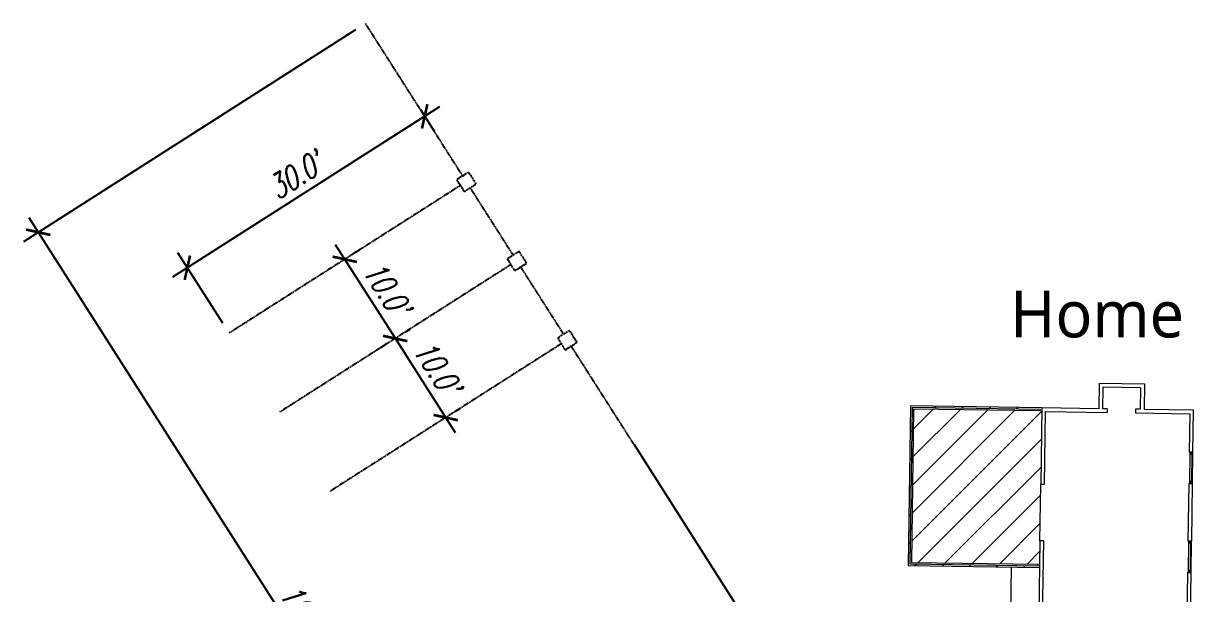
# Model space of a CAD drawing. Extents: x -13328 to 38686, y -130 to 7853.
# Drawn here: x -9128 to -7631, y 3856 to 4585 of the extents above; entities that cross this region are included whole.
import ezdxf

# ---------------------------------------------------------------- set-up
doc = ezdxf.new("R2010")
doc.units = 0
doc.header["$LTSCALE"] = 1.5
doc.header["$MEASUREMENT"] = 0
doc.linetypes.add('CONTINOUS', pattern=[0])
doc.linetypes.add('PHANTOM', pattern=[2.5, 1.25, -0.25, 0.25, -0.25, 0.25, -0.25])
doc.layers.get('0').update_dxf_attribs({"color": 8})
doc.layers.get('DEFPOINTS').update_dxf_attribs({"color": 11})
for name, color, linetype in [('A-Deck-Edge', 2, 'Continuous'), ('A-Deck-Guardrail', 1, 'Continuous'), ('A-WALL-ext-exs', 2, 'Continuous'), ('A-Window-exs', 43, 'Continuous'), ('C-Septic-exs', 2, 'PHANTOM'), ('Layer1', 1, 'Continuous'), ('TEXT9', 9, 'Continuous')]:
    doc.layers.add(name, color=color, linetype=linetype)
doc.styles.add('LUCIDA', font='l_10646.ttf')
doc.styles.add('ROMANS', font='ROMANS.shx', dxfattribs={"width": 0.7, "oblique": 15})
doc.dimstyles.new('Dim240.0', dxfattribs={"dimscale": 240, "dimtxt": 0.125, "dimasz": 0.09375, "dimexe": 0.09375, "dimexo": 0.0625, "dimgap": 0.03125, "dimtad": 1, "dimdec": 1, "dimlfac": 0.083333, "dimzin": 0, "dimdsep": 46, "dimtxsty": 'ROMANS', "dimblk1": 'ARCHTICK', "dimblk2": 'ARCHTICK', "dimsah": 1, "dimcen": 0.09375, "dimdle": 0.09375, "dimclrd": 256, "dimclre": 256, "dimclrt": 3, "dimadec": 4, "dimazin": 0, "dimtfac": 1, "dimtdec": 1, "dimtmove": 0, "dimatfit": 3, "dimldrblk": 'ARCHTICK', "dimfxl": 1, "dimtolj": 1, "dimtzin": 0, "dimarcsym": 0})

# ---------------------------------------------------------------- blocks, each defined once
blk = doc.blocks.new('_ARCHTICK')
at = {"color": 0, "linetype": 'ByBlock', "const_width": 0.15}
blk.add_lwpolyline([(-0.5, -0.5), (0.5, 0.5)], dxfattribs=at)
blk = doc.blocks.new('*D140')
at = {"layer": 'DEFPOINTS', "color": 0, "transparency": 16777216}
for p in [(-8628, 4487.5), (-8918, 4272.6), (-8864.6, 4189)]:
    blk.add_point(p, dxfattribs=at)
at = {"layer": 'Layer1', "lineweight": -2, "transparency": 16777216}
for p, q in [((-8595.5, 4478.3), (-8936.9, 4260.5)), ((-8620, 4474.9), (-8602.4, 4447.3)), ((-8872.7, 4201.7), (-8930.1, 4291.6))]:
    blk.add_line(p, q, dxfattribs=at)
at = {"layer": 'Layer1', "lineweight": -2, "transparency": 16777216, "xscale": 22.5, "yscale": 22.5, "zscale": 22.5}
for p, rotation in [((-8614.5, 4466.2), 32.53543597777967), ((-8918, 4272.6), 212.5354359777797)]:
    blk.add_blockref('_ARCHTICK', p, dxfattribs=dict(at, rotation=rotation))
at = {"layer": 'Layer1', "color": 3, "transparency": 16777216, "insert": (-8779.9, 4390.8), "char_height": 30, "attachment_point": 5, "rotation": 32.5354, "style": 'ROMANS'}
blk.add_mtext("\\A1;30.0'", dxfattribs=at)
blk = doc.blocks.new('*D141')
at = {"layer": 'DEFPOINTS', "color": 0, "transparency": 16777216}
for p in [(-8690.2, 4585), (-8065.1, 3560.4), (-8463.3, 3306.4)]:
    blk.add_point(p, dxfattribs=at)
at = {"layer": 'Layer1', "lineweight": -2, "transparency": 16777216}
for p, q in [((-8702.9, 4576.9), (-9127.6, 4305.9)), ((-9120.8, 4337), (-8451.2, 3287.4)), ((-8077.7, 3552.3), (-8482.3, 3294.3))]:
    blk.add_line(p, q, dxfattribs=at)
at = {"layer": 'Layer1', "lineweight": -2, "transparency": 16777216, "xscale": 22.5, "yscale": 22.5, "zscale": 22.5}
for p, rotation in [((-9108.7, 4318), 122.5354359777797), ((-8463.3, 3306.4), 302.5354359777796)]:
    blk.add_blockref('_ARCHTICK', p, dxfattribs=dict(at, rotation=rotation))
at = {"layer": 'Layer1', "color": 3, "transparency": 16777216, "insert": (-8764.6, 3825.8), "char_height": 30, "attachment_point": 5, "rotation": 302.5354, "style": 'ROMANS'}
blk.add_mtext("\\A1;100.0'", dxfattribs=at)
blk = doc.blocks.new('*D142')
at = {"layer": 'DEFPOINTS', "color": 0, "transparency": 16777216}
for p in [(-8716.7, 4283.4), (-8652.2, 4182.2), (-8652.2, 4182.2)]:
    blk.add_point(p, dxfattribs=at)
at = {"layer": 'Layer1', "lineweight": -2, "transparency": 16777216}
for p, q in [((-8728.8, 4302.4), (-8640.1, 4163.3)), ((-8704.1, 4291.5), (-8697.8, 4295.5)), ((-8639.6, 4190.3), (-8633.2, 4194.3))]:
    blk.add_line(p, q, dxfattribs=at)
at = {"layer": 'Layer1', "lineweight": -2, "transparency": 16777216, "xscale": 22.5, "yscale": 22.5, "zscale": 22.5}
for p, rotation in [((-8716.7, 4283.4), 122.5354359777797), ((-8652.2, 4182.2), 302.5354359777796)]:
    blk.add_blockref('_ARCHTICK', p, dxfattribs=dict(at, rotation=rotation))
at = {"layer": 'Layer1', "color": 3, "transparency": 16777216, "insert": (-8663.1, 4246.4), "char_height": 30, "attachment_point": 5, "rotation": 302.5354, "style": 'ROMANS'}
blk.add_mtext("\\A1;10.0'", dxfattribs=at)
blk = doc.blocks.new('*D143')
at = {"layer": 'DEFPOINTS', "color": 0, "transparency": 16777216}
for p in [(-8652.2, 4182.2), (-8587.7, 4081.1), (-8587.7, 4081.1)]:
    blk.add_point(p, dxfattribs=at)
at = {"layer": 'Layer1', "lineweight": -2, "transparency": 16777216}
for p, q in [((-8664.3, 4201.2), (-8575.6, 4062.1)), ((-8664.9, 4174.2), (-8671.2, 4170.1)), ((-8575, 4089.1), (-8568.7, 4093.2))]:
    blk.add_line(p, q, dxfattribs=at)
at = {"layer": 'Layer1', "lineweight": -2, "transparency": 16777216, "xscale": 22.5, "yscale": 22.5, "zscale": 22.5}
for p, rotation in [((-8652.2, 4182.2), 122.5354359777797), ((-8587.7, 4081.1), 302.5354359777796)]:
    blk.add_blockref('_ARCHTICK', p, dxfattribs=dict(at, rotation=rotation))
at = {"layer": 'Layer1', "color": 3, "transparency": 16777216, "insert": (-8598.6, 4145.3), "char_height": 30, "attachment_point": 5, "rotation": 302.5354, "style": 'ROMANS'}
blk.add_mtext("\\A1;10.0'", dxfattribs=at)

msp = doc.modelspace()

# ---------------------------------------------------------------- hatches: boundary and pattern name
at = {"layer": 'A-WALL-ext-exs', "lineweight": 9}
h = msp.add_hatch(dxfattribs=at)
h.set_pattern_fill('ANSI31', color=256, scale=200)
h.paths.add_polyline_path([(-7825.2237, 4093.4501), (-7993.206, 4095.8883), (-7996.1668, 3891.9098), (-7828.1844, 3889.4716), (-7827.6892, 3923.593), (-7826.6442, 3995.5854)])
h.paths.add_polyline_path([(-7989.2645, 4091.8307), (-7992.1091, 3895.8514), (-7830.1262, 3893.5002), (-7830.1552, 3891.5004), (-7994.1379, 3893.8806), (-7991.2353, 4093.8595), (-7827.2526, 4091.4794), (-7827.2816, 4089.4796)], flags=16)

# ---------------------------------------------------------------- linework, layer by layer
at = {"layer": 'A-Deck-Edge', "lineweight": 9}
for p, q in [((-7993.206, 4095.8883), (-7996.1668, 3891.9098)), ((-7825.2237, 4093.4501), (-7993.206, 4095.8883)), ((-7996.1668, 3891.9098), (-7828.1844, 3889.4716))]:
    msp.add_line(p, q, dxfattribs=at)
at = {"layer": 'A-Deck-Guardrail', "lineweight": 9}
for p, q in [((-7991.2353, 4093.8595), (-7994.1379, 3893.8806)), ((-7989.2645, 4091.8307), (-7992.1091, 3895.8514)), ((-7827.2526, 4091.4794), (-7991.2353, 4093.8595)), ((-7827.2816, 4089.4796), (-7989.2645, 4091.8307)), ((-7827.2526, 4091.4794), (-7827.2816, 4089.4796)), ((-7827.6892, 3923.593), (-7826.6442, 3995.5854)), ((-7994.1379, 3893.8806), (-7830.1552, 3891.5004)), ((-7992.1091, 3895.8514), (-7830.1262, 3893.5002)), ((-7830.1552, 3891.5004), (-7830.1262, 3893.5002))]:
    msp.add_line(p, q, dxfattribs=at)
at = {"layer": 'A-WALL-ext-exs', "lineweight": 9}
for p, q in [((-7752.0097, 4124.8909), (-7752.4814, 4092.3943)), ((-7752.0097, 4124.8909), (-7694.0158, 4124.0491)), ((-7747.4819, 4092.3217), (-7747.0828, 4119.8188)), ((-7699.0879, 4119.1222), (-7747.0828, 4119.8188)), ((-7699.0879, 4119.1222), (-7699.487, 4091.6251)), ((-7694.0158, 4124.0491), (-7694.4875, 4091.5525)), ((-7825.2237, 4093.4501), (-7826.6442, 3995.5854)), ((-7752.4814, 4092.3943), (-7825.2237, 4093.4501)), ((-7821.8947, 3995.5165), (-7820.5432, 4088.6317)), ((-7820.5432, 4088.6317), (-7741.6954, 4087.4872)), ((-7741.6265, 4092.2367), (-7747.4819, 4092.3217)), ((-7741.6265, 4092.2367), (-7741.6954, 4087.4872)), ((-7705.3425, 4091.7101), (-7705.4114, 4086.9606)), ((-7705.4114, 4086.9606), (-7636.0626, 4085.954)), ((-7699.487, 4091.6251), (-7705.3425, 4091.7101)), ((-7631.2442, 4090.6346), (-7694.4875, 4091.5525)), ((-7636.0626, 4085.954), (-7636.7738, 4036.9591)), ((-7632.0243, 4036.8902), (-7631.2442, 4090.6346)), ((-7632.0243, 4036.8902), (-7636.7738, 4036.9591)), ((-7821.8947, 3995.5165), (-7826.6442, 3995.5854)), ((-7637.3543, 3996.9634), (-7638.4283, 3922.9712)), ((-7637.3543, 3996.9634), (-7632.6048, 3996.8944)), ((-7633.6788, 3922.9022), (-7632.6048, 3996.8944)), ((-7827.6892, 3923.593), (-7829.0407, 3830.4778)), ((-7822.9397, 3923.5241), (-7827.6892, 3923.593)), ((-7824.3602, 3825.6594), (-7822.9397, 3923.5241)), ((-7633.6788, 3922.9022), (-7638.4283, 3922.9712)), ((-7639.0088, 3882.9754), (-7639.8796, 3822.9817)), ((-7639.0088, 3882.9754), (-7634.2593, 3882.9064)), ((-7635.0612, 3827.6623), (-7634.2593, 3882.9064))]:
    msp.add_line(p, q, dxfattribs=at)
at = {"layer": 'A-Window-exs', "color": 8, "lineweight": 9}
for p, q in [((-7636.042, 4035.6984), (-7636.5862, 3998.2023)), ((-7632.5677, 4033.8978), (-7633.0612, 3999.9014)), ((-7637.6965, 3921.7104), (-7638.2407, 3884.2144)), ((-7634.2223, 3919.9098), (-7634.7157, 3885.9134))]:
    msp.add_line(p, q, dxfattribs=at)
at = {"layer": 'A-Window-exs', "lineweight": 9}
for p, q in [((-7636.0238, 4036.9483), (-7636.042, 4035.6984)), ((-7632.5424, 4035.6476), (-7636.042, 4035.6984)), ((-7634.2922, 4035.673), (-7634.3176, 4033.9232)), ((-7632.5677, 4033.8978), (-7634.3176, 4033.9232)), ((-7633.4427, 4033.9105), (-7633.9361, 3999.9141)), ((-7632.5242, 4036.8975), (-7632.5677, 4033.8978)), ((-7636.5862, 3998.2023), (-7636.6044, 3996.9525)), ((-7633.0866, 3998.1515), (-7636.5862, 3998.2023)), ((-7634.8364, 3998.1769), (-7634.811, 3999.9268)), ((-7633.0612, 3999.9014), (-7634.811, 3999.9268)), ((-7633.0612, 3999.9014), (-7633.1047, 3996.9017)), ((-7637.6784, 3922.9603), (-7637.6965, 3921.7104)), ((-7634.1969, 3921.6596), (-7637.6965, 3921.7104)), ((-7635.9467, 3921.685), (-7635.9721, 3919.9352)), ((-7634.1787, 3922.9095), (-7634.2223, 3919.9098)), ((-7634.2223, 3919.9098), (-7635.9721, 3919.9352)), ((-7635.0972, 3919.9225), (-7635.5906, 3885.9261)), ((-7638.2407, 3884.2144), (-7638.2589, 3882.9645)), ((-7634.7411, 3884.1636), (-7638.2407, 3884.2144)), ((-7636.4909, 3884.189), (-7636.4655, 3885.9388)), ((-7634.7157, 3885.9134), (-7636.4655, 3885.9388)), ((-7634.7157, 3885.9134), (-7634.7592, 3882.9137))]:
    msp.add_line(p, q, dxfattribs=at)
at = {"layer": 'C-Septic-exs', "ltscale": 0.33}
for p, q in [((-8565.8528, 4390.0291), (-8690.225, 4584.9881)), ((-8568.8372, 4377.7486), (-8864.6491, 4189.0383)), ((-8501.3143, 4288.862), (-8556.1718, 4374.8537)), ((-8504.2987, 4276.5815), (-8800.1106, 4087.8712)), ((-8436.7758, 4187.695), (-8491.6333, 4273.6866)), ((-8439.7601, 4175.4145), (-8735.5721, 3986.7042)), ((-8346.3955, 4046.0197), (-8427.0948, 4172.5195))]:
    msp.add_line(p, q, dxfattribs=at)
at = {"layer": 'C-Septic-exs', "linetype": 'CONTINOUS', "ltscale": 0.33}
msp.add_line((-8044.8396, 3573.3173), (-8346.3955, 4046.0197), dxfattribs=at)
at = {"layer": 'C-Septic-exs', "transparency": 33554687}
for points in [[(-8563.9461, 4369.9671), (-8548.7065, 4379.5461), (-8558.2855, 4394.7856), (-8573.525, 4385.2067)], [(-8499.4075, 4268.8001), (-8484.168, 4278.379), (-8493.747, 4293.6186), (-8508.9865, 4284.0396)], [(-8434.869, 4167.633), (-8419.6295, 4177.212), (-8429.2084, 4192.4515), (-8444.448, 4182.8725)]]:
    msp.add_lwpolyline(points, close=True, dxfattribs=at)
at = {"layer": 'DEFPOINTS', "lineweight": 9}
msp.add_line((-7865.0369, 3831.0003), (-7864.1807, 3889.9941), dxfattribs=at)

# ---------------------------------------------------------------- texts
at = {"layer": 'TEXT9', "insert": (-8194.7774, 4243.4733), "char_height": 60, "attachment_point": 1, "style": 'LUCIDA'}
msp.add_mtext_dynamic_manual_height_columns('\\pxqc;Home', width=880.268011, gutter_width=1123084400416.28, heights=[394.7769], dxfattribs=at)

# ---------------------------------------------------------------- dimensions: what is measured, and where the dimension line sits
at = {"layer": 'Layer1'}
for base, p1, p2, angle, override, picture, middle in [((-8463.2943, 3306.3683), (-8690.225, 4584.9881), (-8065.0731, 3560.4096), 302.535436, {"dimpost": "'"}, '*D141', (-8764.6094, 3825.8413)), ((-8917.9668, 4272.6161), (-8628.0389, 4487.5086), (-8864.6491, 4189.0383), 32.535436, {"dimpost": "'"}, '*D140', (-8779.8538, 4390.8015)), ((-8652.2046, 4182.2264), (-8716.7432, 4283.3935), (-8652.2046, 4182.2264), 302.535436, {"dimpost": "'"}, '*D142', (-8663.0963, 4246.4475)), ((-8587.6661, 4081.0593), (-8652.2046, 4182.2264), (-8587.6661, 4081.0593), 302.535436, {"dimpost": "'", "dimtmove": 1}, '*D143', (-8598.5578, 4145.2805))]:
    dim = msp.add_linear_dim(base=base, p1=p1, p2=p2, angle=angle, dimstyle='Dim240.0', override=override, dxfattribs=at)
    dim.commit()
    dim.dimension.update_dxf_attribs({"geometry": picture, "text_midpoint": middle})

doc.saveas('drawing.dxf')
